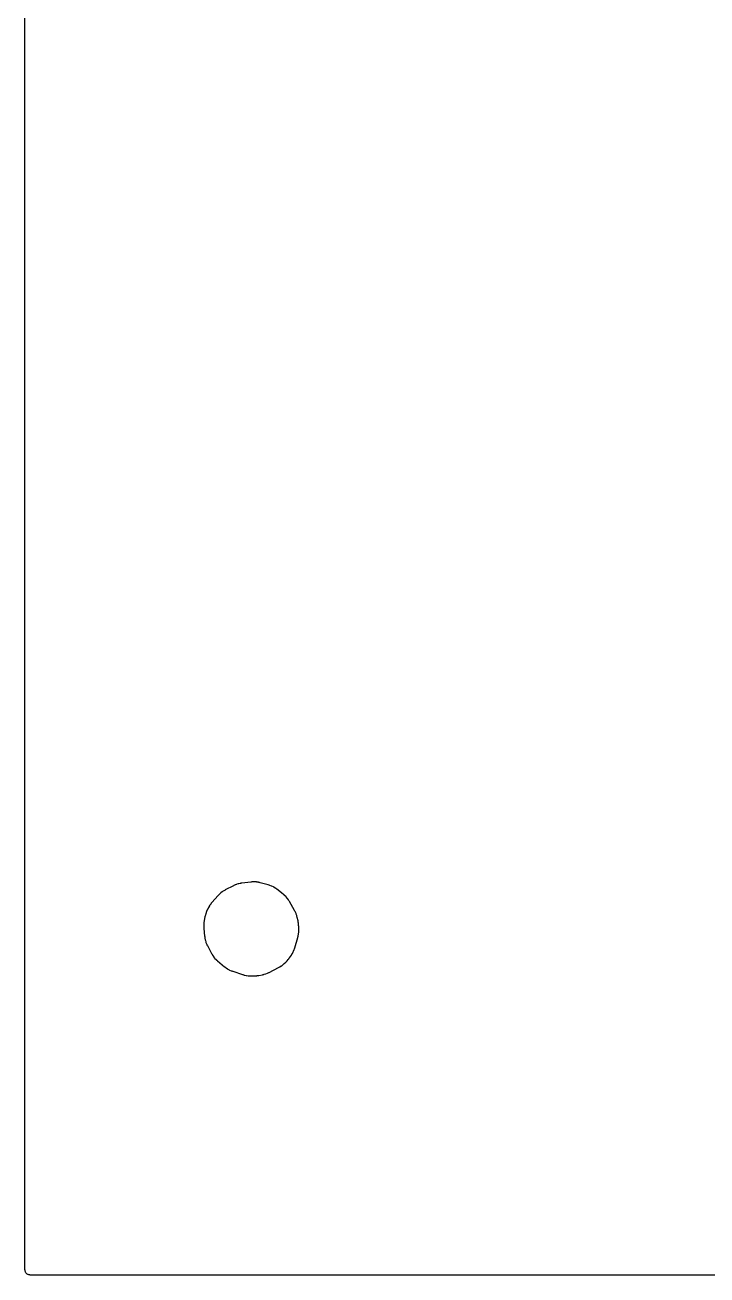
# Model space of a CAD drawing. Header units: millimetres. Extents: x 0 to 300, y 0 to 300.
# Drawn here: x -0.1 to 78.7, y -0.1 to 144.2 of the extents above; entities that cross this region are included whole.
import ezdxf

# ---------------------------------------------------------------- set-up
doc = ezdxf.new("R2010")
doc.units = ezdxf.units.MM
doc.layers.add('CUT', color=7, linetype='CONTINUOUS')

msp = doc.modelspace()

# ---------------------------------------------------------------- linework, layer by layer
at = {"layer": 'CUT'}
msp.add_lwpolyline([(298.554, -0.0625), (1.4375, -0.0625), (0.5522, -0.0625), (0.4788, -0.0589), (0.4206, -0.0503), (0.3635, -0.036), (0.3082, -0.0162), (0.255, 0.009), (0.2046, 0.0392), (0.1573, 0.0743), (0.1137, 0.1137), (0.0743, 0.1573), (0.0392, 0.2046), (0.009, 0.255), (-0.0162, 0.3082), (-0.036, 0.3635), (-0.0503, 0.4206), (-0.0589, 0.4788), (-0.0625, 0.5522), (-0.0625, 1.4375), (-0.0625, 298.5625)], dxfattribs=at)
msp.add_lwpolyline([(20.5854, 39.9838), (20.5867, 39.9689), (20.6817, 38.9903), (20.6833, 38.9758), (20.6948, 38.8812), (20.6967, 38.8667), (20.705, 38.81), (20.71, 38.7811), (20.7463, 38.5968), (20.7604, 38.5399), (20.8138, 38.3625), (20.8334, 38.3072), (20.9048, 38.1335), (20.9166, 38.1067), (20.9409, 38.0548), (20.9473, 38.0416), (20.9899, 37.9564), (20.9966, 37.9434), (21.4814, 37.0293), (21.4883, 37.0166), (21.5343, 36.9349), (21.5415, 36.9224), (21.5702, 36.874), (21.5855, 36.8495), (21.6875, 36.6952), (21.7215, 36.6487), (21.8362, 36.5069), (21.8746, 36.4638), (22.0041, 36.3319), (22.0248, 36.3118), (22.0662, 36.2736), (22.0769, 36.2639), (22.1472, 36.2019), (22.1581, 36.1925), (22.9892, 35.4947), (23.0003, 35.4856), (23.0729, 35.4275), (23.0842, 35.4187), (23.1287, 35.3849), (23.1518, 35.3681), (23.3029, 35.2641), (23.3515, 35.2339), (23.5097, 35.1459), (23.5609, 35.1205), (23.729, 35.047), (23.7555, 35.0362), (23.8077, 35.0163), (23.8212, 35.0113), (23.9088, 34.9803), (23.9224, 34.9756), (25.0683, 34.6), (25.0825, 34.5955), (25.1757, 34.5675), (25.1901, 34.5634), (25.2465, 34.548), (25.2756, 34.5408), (25.4629, 34.4995), (25.522, 34.4895), (25.7125, 34.4671), (25.7423, 34.4644), (25.8006, 34.4604), (25.8156, 34.4596), (25.9128, 34.4555), (25.9277, 34.455), (26.2861, 34.4488), (26.3017, 34.4488), (26.403, 34.4496), (26.4186, 34.45), (26.4794, 34.4521), (26.5105, 34.4539), (26.7121, 34.4714), (26.7431, 34.4749), (26.8034, 34.4833), (26.8188, 34.4857), (26.9187, 34.5023), (26.934, 34.505), (27.3443, 34.5841), (27.3579, 34.5869), (27.4463, 34.6061), (27.4599, 34.6092), (27.5127, 34.6219), (27.5396, 34.6291), (27.7109, 34.6789), (27.7635, 34.6969), (27.9295, 34.7625), (27.9551, 34.7733), (28.0047, 34.7956), (28.0173, 34.8014), (28.099, 34.8404), (28.1115, 34.8465), (29.1971, 35.3963), (29.2096, 35.4029), (29.2909, 35.4465), (29.3033, 35.4533), (29.3515, 35.4807), (29.3759, 35.4953), (29.5296, 35.5924), (29.5761, 35.6249), (29.72, 35.7362), (29.742, 35.754), (29.7842, 35.79), (29.7949, 35.7993), (29.8637, 35.8607), (29.8742, 35.8703), (30.0358, 36.0216), (30.0476, 36.033), (30.1232, 36.1077), (30.1347, 36.1194), (30.1788, 36.1655), (30.2008, 36.1897), (30.3391, 36.351), (30.3597, 36.3764), (30.3986, 36.427), (30.4084, 36.4401), (30.4708, 36.5262), (30.4802, 36.5395), (30.6945, 36.8527), (30.7033, 36.8659), (30.7594, 36.9527), (30.7678, 36.9662), (30.8001, 37.0192), (30.8159, 37.0468), (30.9125, 37.2261), (30.9397, 37.2836), (31.0168, 37.4722), (31.028, 37.502), (31.0484, 37.5606), (31.0535, 37.5757), (31.0849, 37.6741), (31.0895, 37.6893), (31.4279, 38.8572), (31.4319, 38.8716), (31.4565, 38.965), (31.4601, 38.9794), (31.4735, 39.0359), (31.4796, 39.065), (31.5143, 39.2523), (31.5222, 39.3112), (31.5381, 39.501), (31.5399, 39.5307), (31.5419, 39.5887), (31.5422, 39.6035), (31.5431, 39.7001), (31.5431, 39.715), (31.5366, 40.1416), (31.5362, 40.157), (31.5321, 40.2569), (31.5312, 40.2723), (31.5272, 40.3323), (31.5244, 40.3629), (31.5009, 40.5615), (31.4965, 40.5919), (31.4864, 40.6512), (31.4836, 40.6663), (31.4642, 40.7645), (31.4611, 40.7795), (31.3692, 41.1897), (31.3657, 41.2041), (31.3423, 41.2978), (31.3385, 41.3122), (31.323, 41.3681), (31.3144, 41.3966), (31.2546, 41.5774), (31.2331, 41.6328), (31.1557, 41.8068), (31.143, 41.8337), (31.1168, 41.8855), (31.1099, 41.8986), (31.0642, 41.9837), (31.057, 41.9967), (30.4646, 43.037), (30.4572, 43.0495), (30.4086, 43.1304), (30.4009, 43.1427), (30.3705, 43.1906), (30.3544, 43.2147), (30.2471, 43.3667), (30.2114, 43.4125), (30.0916, 43.5515), (30.0516, 43.5936), (29.9171, 43.7222), (29.8956, 43.7417), (29.8528, 43.7789), (29.8417, 43.7882), (29.7689, 43.8483), (29.7576, 43.8574), (29.0104, 44.4445), (28.9985, 44.4536), (28.9205, 44.5118), (28.9083, 44.5206), (28.8606, 44.5544), (28.8357, 44.5711), (28.6737, 44.6741), (28.6216, 44.7037), (28.4524, 44.7888), (28.3976, 44.813), (28.2183, 44.8818), (28.1901, 44.8918), (28.1345, 44.91), (28.1202, 44.9145), (28.0269, 44.9425), (28.0125, 44.9466), (27.1047, 45.1944), (27.0905, 45.198), (26.9985, 45.2208), (26.9843, 45.2241), (26.9286, 45.2364), (26.9, 45.242), (26.7156, 45.2735), (26.6577, 45.2805), (26.4737, 45.2937), (26.4154, 45.2951), (26.2284, 45.2903), (26.1993, 45.2889), (26.1425, 45.2847), (26.1279, 45.2834), (26.0336, 45.2741), (26.0191, 45.2725), (24.9678, 45.1428), (24.9547, 45.1411), (24.87, 45.1287), (24.857, 45.1267), (24.8063, 45.1181), (24.7804, 45.1132), (24.6153, 45.0779), (24.5643, 45.0647), (24.4052, 45.0157), (24.3556, 44.9981), (24.1992, 44.9345), (24.175, 44.924), (24.1282, 44.9026), (24.1163, 44.897), (24.0393, 44.8596), (24.0275, 44.8537), (23.062, 44.3585), (23.0497, 44.352), (22.9702, 44.3089), (22.9581, 44.3021), (22.9109, 44.2751), (22.8871, 44.2607), (22.7367, 44.165), (22.6912, 44.133), (22.5522, 44.0253), (22.5099, 43.9892), (22.3797, 43.8674), (22.3598, 43.848), (22.3219, 43.8091), (22.3123, 43.799), (22.2507, 43.7328), (22.2414, 43.7225), (21.521, 42.911), (21.5106, 42.899), (21.4441, 42.82), (21.434, 42.8077), (21.3954, 42.7592), (21.3762, 42.7338), (21.2579, 42.5681), (21.2238, 42.5145), (21.1237, 42.3373), (21.1088, 42.3092), (21.0812, 42.2537), (21.0743, 42.2393), (21.0309, 42.1457), (21.0244, 42.1312), (20.9113, 41.8697), (20.9053, 41.8554), (20.8676, 41.7618), (20.862, 41.7473), (20.8409, 41.6905), (20.8308, 41.6611), (20.7703, 41.4687), (20.7618, 41.4389), (20.7466, 41.3802), (20.7429, 41.3651), (20.7202, 41.2668), (20.7169, 41.2516), (20.6319, 40.835), (20.6291, 40.8204), (20.6122, 40.7251), (20.6097, 40.7104), (20.601, 40.6529), (20.5972, 40.6234), (20.5778, 40.4334), (20.5747, 40.374), (20.5742, 40.1831), (20.5748, 40.1533), (20.5776, 40.0952), (20.5785, 40.0803)], close=True, dxfattribs=at)

doc.saveas('drawing.dxf')
